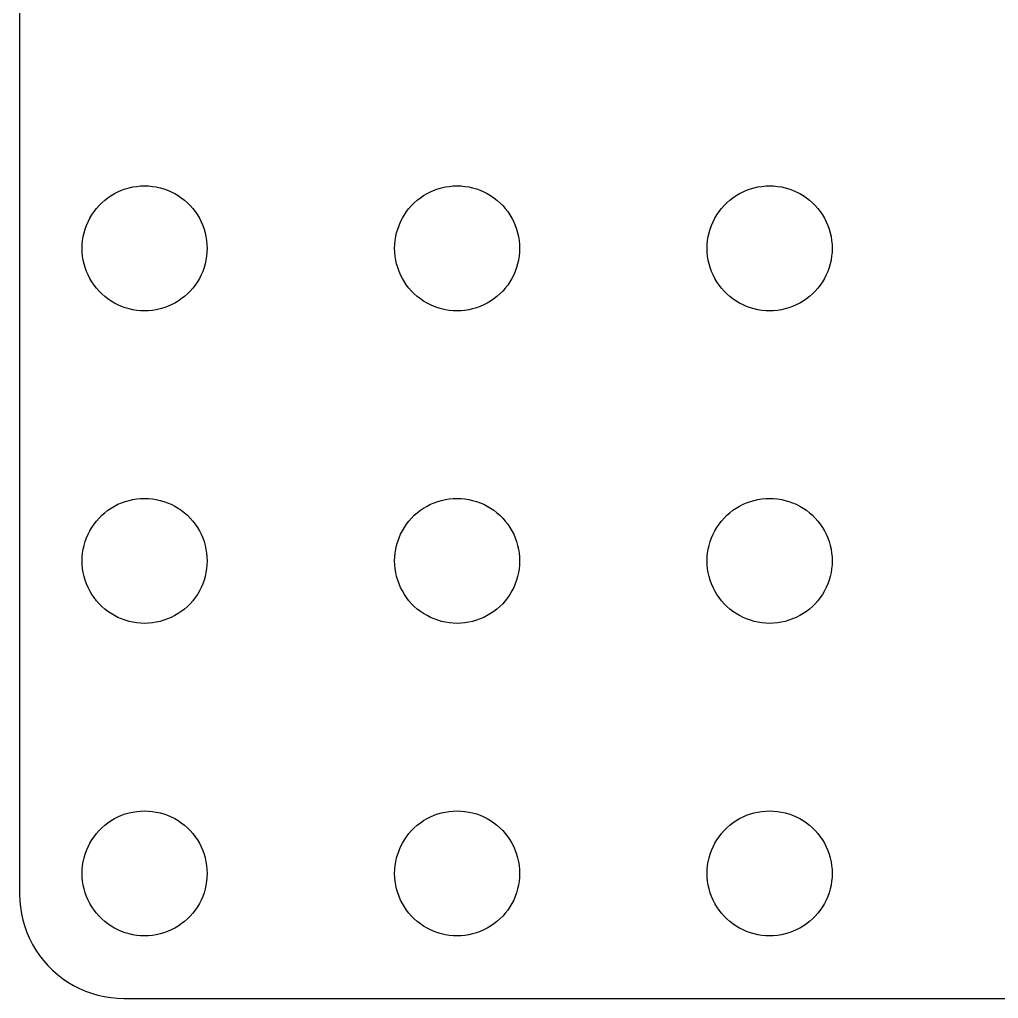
# Model space of a CAD drawing. Header units: metres. Extents: x -51 to 51, y -51 to 51.
# Drawn here: x -51 to -4.02, y -51 to -4.02 of the extents above; entities that cross this region are included whole.
import ezdxf

# ---------------------------------------------------------------- set-up
doc = ezdxf.new("R2010")
doc.units = ezdxf.units.M

msp = doc.modelspace()

# ---------------------------------------------------------------- linework, layer by layer
for p, q in [((-51, 46), (-51, -46)), ((-46.2773, -12.2855), (-46.1044, -12.2107)), ((-46.1044, -12.2107), (-45.927, -12.1468)), ((-45.927, -12.1468), (-45.7461, -12.0942)), ((-45.7461, -12.0942), (-45.5621, -12.0531)), ((-45.5621, -12.0531), (-45.376, -12.0237)), ((-45.376, -12.0237), (-45.1884, -12.0059)), ((-45.1884, -12.0059), (-45, -12)), ((-45, -12), (-44.8116, -12.0059)), ((-44.8116, -12.0059), (-44.624, -12.0237)), ((-44.624, -12.0237), (-44.4379, -12.0531)), ((-44.4379, -12.0531), (-44.2539, -12.0942)), ((-44.2539, -12.0942), (-44.0729, -12.1468)), ((-44.0729, -12.1468), (-43.8956, -12.2107)), ((-43.8956, -12.2107), (-43.7227, -12.2855)), ((-31.2773, -12.2855), (-31.1044, -12.2107)), ((-31.1044, -12.2107), (-30.927, -12.1468)), ((-30.927, -12.1468), (-30.7461, -12.0942)), ((-30.7461, -12.0942), (-30.5621, -12.0531)), ((-30.5621, -12.0531), (-30.376, -12.0237)), ((-30.376, -12.0237), (-30.1884, -12.0059)), ((-30.1884, -12.0059), (-30, -12)), ((-30, -12), (-29.8116, -12.0059)), ((-29.8116, -12.0059), (-29.624, -12.0237)), ((-29.624, -12.0237), (-29.4379, -12.0531)), ((-29.4379, -12.0531), (-29.2539, -12.0942)), ((-29.2539, -12.0942), (-29.0729, -12.1468)), ((-29.0729, -12.1468), (-28.8956, -12.2107)), ((-28.8956, -12.2107), (-28.7227, -12.2855)), ((-16.2773, -12.2855), (-16.1044, -12.2107)), ((-16.1044, -12.2107), (-15.927, -12.1468)), ((-15.927, -12.1468), (-15.7461, -12.0942)), ((-15.7461, -12.0942), (-15.5621, -12.0531)), ((-15.5621, -12.0531), (-15.376, -12.0237)), ((-15.376, -12.0237), (-15.1884, -12.0059)), ((-15.1884, -12.0059), (-15, -12)), ((-15, -12), (-14.8116, -12.0059)), ((-14.8116, -12.0059), (-14.624, -12.0237)), ((-14.624, -12.0237), (-14.4379, -12.0531)), ((-14.4379, -12.0531), (-14.2539, -12.0942)), ((-14.2539, -12.0942), (-14.0729, -12.1468)), ((-14.0729, -12.1468), (-13.8956, -12.2107)), ((-13.8956, -12.2107), (-13.7227, -12.2855)), ((-46.9123, -12.6884), (-46.7634, -12.5729)), ((-46.7634, -12.5729), (-46.6075, -12.467)), ((-46.6075, -12.467), (-46.4453, -12.3711)), ((-46.4453, -12.3711), (-46.2773, -12.2855)), ((-43.7227, -12.2855), (-43.5547, -12.3711)), ((-43.5547, -12.3711), (-43.3925, -12.467)), ((-43.3925, -12.467), (-43.2366, -12.5729)), ((-43.2366, -12.5729), (-43.0877, -12.6884)), ((-31.9123, -12.6884), (-31.7634, -12.5729)), ((-31.7634, -12.5729), (-31.6075, -12.467)), ((-31.6075, -12.467), (-31.4453, -12.3711)), ((-31.4453, -12.3711), (-31.2773, -12.2855)), ((-28.7227, -12.2855), (-28.5547, -12.3711)), ((-28.5547, -12.3711), (-28.3925, -12.467)), ((-28.3925, -12.467), (-28.2366, -12.5729)), ((-28.2366, -12.5729), (-28.0877, -12.6884)), ((-16.9123, -12.6884), (-16.7634, -12.5729)), ((-16.7634, -12.5729), (-16.6075, -12.467)), ((-16.6075, -12.467), (-16.4453, -12.3711)), ((-16.4453, -12.3711), (-16.2773, -12.2855)), ((-13.7227, -12.2855), (-13.5547, -12.3711)), ((-13.5547, -12.3711), (-13.3925, -12.467)), ((-13.3925, -12.467), (-13.2366, -12.5729)), ((-13.2366, -12.5729), (-13.0877, -12.6884)), ((-47.427, -13.2366), (-47.3115, -13.0877)), ((-47.3115, -13.0877), (-47.1869, -12.9464)), ((-47.1869, -12.9464), (-47.0536, -12.8131)), ((-47.0536, -12.8131), (-46.9123, -12.6884)), ((-43.0877, -12.6884), (-42.9464, -12.8131)), ((-42.9464, -12.8131), (-42.8131, -12.9464)), ((-42.8131, -12.9464), (-42.6885, -13.0877)), ((-42.6885, -13.0877), (-42.5729, -13.2366)), ((-32.427, -13.2366), (-32.3115, -13.0877)), ((-32.3115, -13.0877), (-32.1869, -12.9464)), ((-32.1869, -12.9464), (-32.0536, -12.8131)), ((-32.0536, -12.8131), (-31.9123, -12.6884)), ((-28.0877, -12.6884), (-27.9464, -12.8131)), ((-27.9464, -12.8131), (-27.8131, -12.9464)), ((-27.8131, -12.9464), (-27.6884, -13.0877)), ((-27.6884, -13.0877), (-27.5729, -13.2366)), ((-17.427, -13.2366), (-17.3115, -13.0877)), ((-17.3115, -13.0877), (-17.1869, -12.9464)), ((-17.1869, -12.9464), (-17.0536, -12.8131)), ((-17.0536, -12.8131), (-16.9123, -12.6884)), ((-13.0877, -12.6884), (-12.9464, -12.8131)), ((-12.9464, -12.8131), (-12.8131, -12.9464)), ((-12.8131, -12.9464), (-12.6884, -13.0877)), ((-12.6884, -13.0877), (-12.5729, -13.2366)), ((-47.7145, -13.7227), (-47.6289, -13.5547)), ((-47.6289, -13.5547), (-47.533, -13.3925)), ((-47.533, -13.3925), (-47.427, -13.2366)), ((-42.5729, -13.2366), (-42.467, -13.3925)), ((-42.467, -13.3925), (-42.3711, -13.5547)), ((-42.3711, -13.5547), (-42.2855, -13.7227)), ((-32.7145, -13.7227), (-32.6289, -13.5547)), ((-32.6289, -13.5547), (-32.533, -13.3925)), ((-32.533, -13.3925), (-32.427, -13.2366)), ((-27.5729, -13.2366), (-27.467, -13.3925)), ((-27.467, -13.3925), (-27.3711, -13.5547)), ((-27.3711, -13.5547), (-27.2855, -13.7227)), ((-17.7145, -13.7227), (-17.6289, -13.5547)), ((-17.6289, -13.5547), (-17.533, -13.3925)), ((-17.533, -13.3925), (-17.427, -13.2366)), ((-12.5729, -13.2366), (-12.467, -13.3925)), ((-12.467, -13.3925), (-12.3711, -13.5547)), ((-12.3711, -13.5547), (-12.2855, -13.7227)), ((-47.9057, -14.2539), (-47.8532, -14.0729)), ((-47.8532, -14.0729), (-47.7893, -13.8956)), ((-47.7893, -13.8956), (-47.7145, -13.7227)), ((-42.2855, -13.7227), (-42.2107, -13.8956)), ((-42.2107, -13.8956), (-42.1468, -14.0729)), ((-42.1468, -14.0729), (-42.0942, -14.2539)), ((-32.9057, -14.2539), (-32.8532, -14.0729)), ((-32.8532, -14.0729), (-32.7893, -13.8956)), ((-32.7893, -13.8956), (-32.7145, -13.7227)), ((-27.2855, -13.7227), (-27.2107, -13.8956)), ((-27.2107, -13.8956), (-27.1468, -14.0729)), ((-27.1468, -14.0729), (-27.0942, -14.2539)), ((-17.9057, -14.2539), (-17.8532, -14.0729)), ((-17.8532, -14.0729), (-17.7893, -13.8956)), ((-17.7893, -13.8956), (-17.7145, -13.7227)), ((-12.2855, -13.7227), (-12.2107, -13.8956)), ((-12.2107, -13.8956), (-12.1468, -14.0729)), ((-12.1468, -14.0729), (-12.0942, -14.2539)), ((-47.9763, -14.624), (-47.9469, -14.4379)), ((-47.9469, -14.4379), (-47.9057, -14.2539)), ((-42.0942, -14.2539), (-42.0531, -14.4379)), ((-42.0531, -14.4379), (-42.0237, -14.624)), ((-32.9763, -14.624), (-32.9469, -14.4379)), ((-32.9469, -14.4379), (-32.9057, -14.2539)), ((-27.0942, -14.2539), (-27.0531, -14.4379)), ((-27.0531, -14.4379), (-27.0237, -14.624)), ((-17.9763, -14.624), (-17.9469, -14.4379)), ((-17.9469, -14.4379), (-17.9057, -14.2539)), ((-12.0942, -14.2539), (-12.0531, -14.4379)), ((-12.0531, -14.4379), (-12.0237, -14.624)), ((-48, -15), (-47.9941, -14.8116)), ((-47.9941, -15.1884), (-48, -15)), ((-47.9941, -14.8116), (-47.9763, -14.624)), ((-42.0237, -14.624), (-42.0059, -14.8116)), ((-42.0059, -14.8116), (-42, -15)), ((-42, -15), (-42.0059, -15.1884)), ((-33, -15), (-32.9941, -14.8116)), ((-32.9941, -15.1884), (-33, -15)), ((-32.9941, -14.8116), (-32.9763, -14.624)), ((-27.0237, -14.624), (-27.0059, -14.8116)), ((-27.0059, -14.8116), (-27, -15)), ((-27, -15), (-27.0059, -15.1884)), ((-18, -15), (-17.9941, -14.8116)), ((-17.9941, -15.1884), (-18, -15)), ((-17.9941, -14.8116), (-17.9763, -14.624)), ((-12.0237, -14.624), (-12.0059, -14.8116)), ((-12.0059, -14.8116), (-12, -15)), ((-12, -15), (-12.0059, -15.1884)), ((-47.9763, -15.376), (-47.9941, -15.1884)), ((-47.9469, -15.5621), (-47.9763, -15.376)), ((-42.0237, -15.376), (-42.0531, -15.5621)), ((-42.0059, -15.1884), (-42.0237, -15.376)), ((-32.9763, -15.376), (-32.9941, -15.1884)), ((-32.9469, -15.5621), (-32.9763, -15.376)), ((-27.0237, -15.376), (-27.0531, -15.5621)), ((-27.0059, -15.1884), (-27.0237, -15.376)), ((-17.9763, -15.376), (-17.9941, -15.1884)), ((-17.9469, -15.5621), (-17.9763, -15.376)), ((-12.0237, -15.376), (-12.0531, -15.5621)), ((-12.0059, -15.1884), (-12.0237, -15.376)), ((-47.9057, -15.7461), (-47.9469, -15.5621)), ((-47.8532, -15.927), (-47.9057, -15.7461)), ((-47.7893, -16.1044), (-47.8532, -15.927)), ((-42.1468, -15.927), (-42.2107, -16.1044)), ((-42.0942, -15.7461), (-42.1468, -15.927)), ((-42.0531, -15.5621), (-42.0942, -15.7461)), ((-32.9057, -15.7461), (-32.9469, -15.5621)), ((-32.8532, -15.927), (-32.9057, -15.7461)), ((-32.7893, -16.1044), (-32.8532, -15.927)), ((-27.1468, -15.927), (-27.2107, -16.1044)), ((-27.0942, -15.7461), (-27.1468, -15.927)), ((-27.0531, -15.5621), (-27.0942, -15.7461)), ((-17.9057, -15.7461), (-17.9469, -15.5621)), ((-17.8532, -15.927), (-17.9057, -15.7461)), ((-17.7893, -16.1044), (-17.8532, -15.927)), ((-12.1468, -15.927), (-12.2107, -16.1044)), ((-12.0942, -15.7461), (-12.1468, -15.927)), ((-12.0531, -15.5621), (-12.0942, -15.7461)), ((-47.7145, -16.2773), (-47.7893, -16.1044)), ((-47.6289, -16.4453), (-47.7145, -16.2773)), ((-42.2855, -16.2773), (-42.3711, -16.4453)), ((-42.2107, -16.1044), (-42.2855, -16.2773)), ((-32.7145, -16.2773), (-32.7893, -16.1044)), ((-32.6289, -16.4453), (-32.7145, -16.2773)), ((-27.2855, -16.2773), (-27.3711, -16.4453)), ((-27.2107, -16.1044), (-27.2855, -16.2773)), ((-17.7145, -16.2773), (-17.7893, -16.1044)), ((-17.6289, -16.4453), (-17.7145, -16.2773)), ((-12.2855, -16.2773), (-12.3711, -16.4453)), ((-12.2107, -16.1044), (-12.2855, -16.2773)), ((-47.533, -16.6075), (-47.6289, -16.4453)), ((-47.427, -16.7634), (-47.533, -16.6075)), ((-47.3115, -16.9123), (-47.427, -16.7634)), ((-47.1869, -17.0536), (-47.3115, -16.9123)), ((-42.6885, -16.9123), (-42.8131, -17.0536)), ((-42.5729, -16.7634), (-42.6885, -16.9123)), ((-42.467, -16.6075), (-42.5729, -16.7634)), ((-42.3711, -16.4453), (-42.467, -16.6075)), ((-32.533, -16.6075), (-32.6289, -16.4453)), ((-32.427, -16.7634), (-32.533, -16.6075)), ((-32.3115, -16.9123), (-32.427, -16.7634)), ((-32.1869, -17.0536), (-32.3115, -16.9123)), ((-27.6884, -16.9123), (-27.8131, -17.0536)), ((-27.5729, -16.7634), (-27.6884, -16.9123)), ((-27.467, -16.6075), (-27.5729, -16.7634)), ((-27.3711, -16.4453), (-27.467, -16.6075)), ((-17.533, -16.6075), (-17.6289, -16.4453)), ((-17.427, -16.7634), (-17.533, -16.6075)), ((-17.3115, -16.9123), (-17.427, -16.7634)), ((-17.1869, -17.0536), (-17.3115, -16.9123)), ((-12.6884, -16.9123), (-12.8131, -17.0536)), ((-12.5729, -16.7634), (-12.6884, -16.9123)), ((-12.467, -16.6075), (-12.5729, -16.7634)), ((-12.3711, -16.4453), (-12.467, -16.6075)), ((-47.0536, -17.1869), (-47.1869, -17.0536)), ((-46.9123, -17.3115), (-47.0536, -17.1869)), ((-46.7634, -17.427), (-46.9123, -17.3115)), ((-43.0877, -17.3115), (-43.2366, -17.427)), ((-42.9464, -17.1869), (-43.0877, -17.3115)), ((-42.8131, -17.0536), (-42.9464, -17.1869)), ((-32.0536, -17.1869), (-32.1869, -17.0536)), ((-31.9123, -17.3115), (-32.0536, -17.1869)), ((-31.7634, -17.427), (-31.9123, -17.3115)), ((-28.0877, -17.3115), (-28.2366, -17.427)), ((-27.9464, -17.1869), (-28.0877, -17.3115)), ((-27.8131, -17.0536), (-27.9464, -17.1869)), ((-17.0536, -17.1869), (-17.1869, -17.0536)), ((-16.9123, -17.3115), (-17.0536, -17.1869)), ((-16.7634, -17.427), (-16.9123, -17.3115)), ((-13.0877, -17.3115), (-13.2366, -17.427)), ((-12.9464, -17.1869), (-13.0877, -17.3115)), ((-12.8131, -17.0536), (-12.9464, -17.1869)), ((-46.6075, -17.533), (-46.7634, -17.427)), ((-46.4453, -17.6289), (-46.6075, -17.533)), ((-46.2773, -17.7145), (-46.4453, -17.6289)), ((-46.1044, -17.7893), (-46.2773, -17.7145)), ((-45.927, -17.8532), (-46.1044, -17.7893)), ((-43.8956, -17.7893), (-44.0729, -17.8532)), ((-43.7227, -17.7145), (-43.8956, -17.7893)), ((-43.5547, -17.6289), (-43.7227, -17.7145)), ((-43.3925, -17.533), (-43.5547, -17.6289)), ((-43.2366, -17.427), (-43.3925, -17.533)), ((-31.6075, -17.533), (-31.7634, -17.427)), ((-31.4453, -17.6289), (-31.6075, -17.533)), ((-31.2773, -17.7145), (-31.4453, -17.6289)), ((-31.1044, -17.7893), (-31.2773, -17.7145)), ((-30.927, -17.8532), (-31.1044, -17.7893)), ((-28.8956, -17.7893), (-29.0729, -17.8532)), ((-28.7227, -17.7145), (-28.8956, -17.7893)), ((-28.5547, -17.6289), (-28.7227, -17.7145)), ((-28.3925, -17.533), (-28.5547, -17.6289)), ((-28.2366, -17.427), (-28.3925, -17.533)), ((-16.6075, -17.533), (-16.7634, -17.427)), ((-16.4453, -17.6289), (-16.6075, -17.533)), ((-16.2773, -17.7145), (-16.4453, -17.6289)), ((-16.1044, -17.7893), (-16.2773, -17.7145)), ((-15.927, -17.8532), (-16.1044, -17.7893)), ((-13.8956, -17.7893), (-14.0729, -17.8532)), ((-13.7227, -17.7145), (-13.8956, -17.7893)), ((-13.5547, -17.6289), (-13.7227, -17.7145)), ((-13.3925, -17.533), (-13.5547, -17.6289)), ((-13.2366, -17.427), (-13.3925, -17.533)), ((-45.7461, -17.9057), (-45.927, -17.8532)), ((-45.5621, -17.9469), (-45.7461, -17.9057)), ((-45.376, -17.9763), (-45.5621, -17.9469)), ((-45.1884, -17.9941), (-45.376, -17.9763)), ((-45, -18), (-45.1884, -17.9941)), ((-44.8116, -17.9941), (-45, -18)), ((-44.624, -17.9763), (-44.8116, -17.9941)), ((-44.4379, -17.9469), (-44.624, -17.9763)), ((-44.2539, -17.9057), (-44.4379, -17.9469)), ((-44.0729, -17.8532), (-44.2539, -17.9057)), ((-30.7461, -17.9057), (-30.927, -17.8532)), ((-30.5621, -17.9469), (-30.7461, -17.9057)), ((-30.376, -17.9763), (-30.5621, -17.9469)), ((-30.1884, -17.9941), (-30.376, -17.9763)), ((-30, -18), (-30.1884, -17.9941)), ((-29.8116, -17.9941), (-30, -18)), ((-29.624, -17.9763), (-29.8116, -17.9941)), ((-29.4379, -17.9469), (-29.624, -17.9763)), ((-29.2539, -17.9057), (-29.4379, -17.9469)), ((-29.0729, -17.8532), (-29.2539, -17.9057)), ((-15.7461, -17.9057), (-15.927, -17.8532)), ((-15.5621, -17.9469), (-15.7461, -17.9057)), ((-15.376, -17.9763), (-15.5621, -17.9469)), ((-15.1884, -17.9941), (-15.376, -17.9763)), ((-15, -18), (-15.1884, -17.9941)), ((-14.8116, -17.9941), (-15, -18)), ((-14.624, -17.9763), (-14.8116, -17.9941)), ((-14.4379, -17.9469), (-14.624, -17.9763)), ((-14.2539, -17.9057), (-14.4379, -17.9469)), ((-14.0729, -17.8532), (-14.2539, -17.9057)), ((-46.2773, -27.2855), (-46.1044, -27.2107)), ((-46.1044, -27.2107), (-45.927, -27.1468)), ((-45.927, -27.1468), (-45.7461, -27.0942)), ((-45.7461, -27.0942), (-45.5621, -27.0531)), ((-45.5621, -27.0531), (-45.376, -27.0237)), ((-45.376, -27.0237), (-45.1884, -27.0059)), ((-45.1884, -27.0059), (-45, -27)), ((-45, -27), (-44.8116, -27.0059)), ((-44.8116, -27.0059), (-44.624, -27.0237)), ((-44.624, -27.0237), (-44.4379, -27.0531)), ((-44.4379, -27.0531), (-44.2539, -27.0942)), ((-44.2539, -27.0942), (-44.0729, -27.1468)), ((-44.0729, -27.1468), (-43.8956, -27.2107)), ((-43.8956, -27.2107), (-43.7227, -27.2855)), ((-31.2773, -27.2855), (-31.1044, -27.2107)), ((-31.1044, -27.2107), (-30.927, -27.1468)), ((-30.927, -27.1468), (-30.7461, -27.0942)), ((-30.7461, -27.0942), (-30.5621, -27.0531)), ((-30.5621, -27.0531), (-30.376, -27.0237)), ((-30.376, -27.0237), (-30.1884, -27.0059)), ((-30.1884, -27.0059), (-30, -27)), ((-30, -27), (-29.8116, -27.0059)), ((-29.8116, -27.0059), (-29.624, -27.0237)), ((-29.624, -27.0237), (-29.4379, -27.0531)), ((-29.4379, -27.0531), (-29.2539, -27.0942)), ((-29.2539, -27.0942), (-29.0729, -27.1468)), ((-29.0729, -27.1468), (-28.8956, -27.2107)), ((-28.8956, -27.2107), (-28.7227, -27.2855)), ((-16.2773, -27.2855), (-16.1044, -27.2107)), ((-16.1044, -27.2107), (-15.927, -27.1468)), ((-15.927, -27.1468), (-15.7461, -27.0942)), ((-15.7461, -27.0942), (-15.5621, -27.0531)), ((-15.5621, -27.0531), (-15.376, -27.0237)), ((-15.376, -27.0237), (-15.1884, -27.0059)), ((-15.1884, -27.0059), (-15, -27)), ((-15, -27), (-14.8116, -27.0059)), ((-14.8116, -27.0059), (-14.624, -27.0237)), ((-14.624, -27.0237), (-14.4379, -27.0531)), ((-14.4379, -27.0531), (-14.2539, -27.0942)), ((-14.2539, -27.0942), (-14.0729, -27.1468)), ((-14.0729, -27.1468), (-13.8956, -27.2107)), ((-13.8956, -27.2107), (-13.7227, -27.2855)), ((-47.0536, -27.8131), (-46.9123, -27.6884)), ((-46.9123, -27.6884), (-46.7634, -27.5729)), ((-46.7634, -27.5729), (-46.6075, -27.467)), ((-46.6075, -27.467), (-46.4453, -27.3711)), ((-46.4453, -27.3711), (-46.2773, -27.2855)), ((-43.7227, -27.2855), (-43.5547, -27.3711)), ((-43.5547, -27.3711), (-43.3925, -27.467)), ((-43.3925, -27.467), (-43.2366, -27.5729)), ((-43.2366, -27.5729), (-43.0877, -27.6884)), ((-43.0877, -27.6884), (-42.9464, -27.8131)), ((-32.0536, -27.8131), (-31.9123, -27.6884)), ((-31.9123, -27.6884), (-31.7634, -27.5729)), ((-31.7634, -27.5729), (-31.6075, -27.467)), ((-31.6075, -27.467), (-31.4453, -27.3711)), ((-31.4453, -27.3711), (-31.2773, -27.2855)), ((-28.7227, -27.2855), (-28.5547, -27.3711)), ((-28.5547, -27.3711), (-28.3925, -27.467)), ((-28.3925, -27.467), (-28.2366, -27.5729)), ((-28.2366, -27.5729), (-28.0877, -27.6884)), ((-28.0877, -27.6884), (-27.9464, -27.8131)), ((-17.0536, -27.8131), (-16.9123, -27.6884)), ((-16.9123, -27.6884), (-16.7634, -27.5729)), ((-16.7634, -27.5729), (-16.6075, -27.467)), ((-16.6075, -27.467), (-16.4453, -27.3711)), ((-16.4453, -27.3711), (-16.2773, -27.2855)), ((-13.7227, -27.2855), (-13.5547, -27.3711)), ((-13.5547, -27.3711), (-13.3925, -27.467)), ((-13.3925, -27.467), (-13.2366, -27.5729)), ((-13.2366, -27.5729), (-13.0877, -27.6884)), ((-13.0877, -27.6884), (-12.9464, -27.8131)), ((-47.427, -28.2366), (-47.3115, -28.0877)), ((-47.3115, -28.0877), (-47.1869, -27.9464)), ((-47.1869, -27.9464), (-47.0536, -27.8131)), ((-42.9464, -27.8131), (-42.8131, -27.9464)), ((-42.8131, -27.9464), (-42.6885, -28.0877)), ((-42.6885, -28.0877), (-42.5729, -28.2366)), ((-32.427, -28.2366), (-32.3115, -28.0877)), ((-32.3115, -28.0877), (-32.1869, -27.9464)), ((-32.1869, -27.9464), (-32.0536, -27.8131)), ((-27.9464, -27.8131), (-27.8131, -27.9464)), ((-27.8131, -27.9464), (-27.6884, -28.0877)), ((-27.6884, -28.0877), (-27.5729, -28.2366)), ((-17.427, -28.2366), (-17.3115, -28.0877)), ((-17.3115, -28.0877), (-17.1869, -27.9464)), ((-17.1869, -27.9464), (-17.0536, -27.8131)), ((-12.9464, -27.8131), (-12.8131, -27.9464)), ((-12.8131, -27.9464), (-12.6884, -28.0877)), ((-12.6884, -28.0877), (-12.5729, -28.2366)), ((-47.7145, -28.7227), (-47.6289, -28.5547)), ((-47.6289, -28.5547), (-47.533, -28.3925)), ((-47.533, -28.3925), (-47.427, -28.2366)), ((-42.5729, -28.2366), (-42.467, -28.3925)), ((-42.467, -28.3925), (-42.3711, -28.5547)), ((-42.3711, -28.5547), (-42.2855, -28.7227)), ((-32.7145, -28.7227), (-32.6289, -28.5547)), ((-32.6289, -28.5547), (-32.533, -28.3925)), ((-32.533, -28.3925), (-32.427, -28.2366)), ((-27.5729, -28.2366), (-27.467, -28.3925)), ((-27.467, -28.3925), (-27.3711, -28.5547)), ((-27.3711, -28.5547), (-27.2855, -28.7227)), ((-17.7145, -28.7227), (-17.6289, -28.5547)), ((-17.6289, -28.5547), (-17.533, -28.3925)), ((-17.533, -28.3925), (-17.427, -28.2366)), ((-12.5729, -28.2366), (-12.467, -28.3925)), ((-12.467, -28.3925), (-12.3711, -28.5547)), ((-12.3711, -28.5547), (-12.2855, -28.7227)), ((-47.9057, -29.2539), (-47.8532, -29.0729)), ((-47.8532, -29.0729), (-47.7893, -28.8956)), ((-47.7893, -28.8956), (-47.7145, -28.7227)), ((-42.2855, -28.7227), (-42.2107, -28.8956)), ((-42.2107, -28.8956), (-42.1468, -29.0729)), ((-42.1468, -29.0729), (-42.0942, -29.2539)), ((-32.9057, -29.2539), (-32.8532, -29.0729)), ((-32.8532, -29.0729), (-32.7893, -28.8956)), ((-32.7893, -28.8956), (-32.7145, -28.7227)), ((-27.2855, -28.7227), (-27.2107, -28.8956)), ((-27.2107, -28.8956), (-27.1468, -29.0729)), ((-27.1468, -29.0729), (-27.0942, -29.2539)), ((-17.9057, -29.2539), (-17.8532, -29.0729)), ((-17.8532, -29.0729), (-17.7893, -28.8956)), ((-17.7893, -28.8956), (-17.7145, -28.7227)), ((-12.2855, -28.7227), (-12.2107, -28.8956)), ((-12.2107, -28.8956), (-12.1468, -29.0729)), ((-12.1468, -29.0729), (-12.0942, -29.2539)), ((-47.9763, -29.624), (-47.9469, -29.4379)), ((-47.9469, -29.4379), (-47.9057, -29.2539)), ((-42.0942, -29.2539), (-42.0531, -29.4379)), ((-42.0531, -29.4379), (-42.0237, -29.624)), ((-32.9763, -29.624), (-32.9469, -29.4379)), ((-32.9469, -29.4379), (-32.9057, -29.2539)), ((-27.0942, -29.2539), (-27.0531, -29.4379)), ((-27.0531, -29.4379), (-27.0237, -29.624)), ((-17.9763, -29.624), (-17.9469, -29.4379)), ((-17.9469, -29.4379), (-17.9057, -29.2539)), ((-12.0942, -29.2539), (-12.0531, -29.4379)), ((-12.0531, -29.4379), (-12.0237, -29.624)), ((-48, -30), (-47.9941, -29.8116)), ((-47.9941, -30.1884), (-48, -30)), ((-47.9941, -29.8116), (-47.9763, -29.624)), ((-42.0237, -29.624), (-42.0059, -29.8116)), ((-42.0059, -29.8116), (-42, -30)), ((-42, -30), (-42.0059, -30.1884)), ((-33, -30), (-32.9941, -29.8116)), ((-32.9941, -30.1884), (-33, -30)), ((-32.9941, -29.8116), (-32.9763, -29.624)), ((-27.0237, -29.624), (-27.0059, -29.8116)), ((-27.0059, -29.8116), (-27, -30)), ((-27, -30), (-27.0059, -30.1884)), ((-18, -30), (-17.9941, -29.8116)), ((-17.9941, -30.1884), (-18, -30)), ((-17.9941, -29.8116), (-17.9763, -29.624)), ((-12.0237, -29.624), (-12.0059, -29.8116)), ((-12.0059, -29.8116), (-12, -30)), ((-12, -30), (-12.0059, -30.1884)), ((-47.9763, -30.376), (-47.9941, -30.1884)), ((-47.9469, -30.5621), (-47.9763, -30.376)), ((-42.0237, -30.376), (-42.0531, -30.5621)), ((-42.0059, -30.1884), (-42.0237, -30.376)), ((-32.9763, -30.376), (-32.9941, -30.1884)), ((-32.9469, -30.5621), (-32.9763, -30.376)), ((-27.0237, -30.376), (-27.0531, -30.5621)), ((-27.0059, -30.1884), (-27.0237, -30.376)), ((-17.9763, -30.376), (-17.9941, -30.1884)), ((-17.9469, -30.5621), (-17.9763, -30.376)), ((-12.0237, -30.376), (-12.0531, -30.5621)), ((-12.0059, -30.1884), (-12.0237, -30.376)), ((-47.9057, -30.7461), (-47.9469, -30.5621)), ((-47.8532, -30.927), (-47.9057, -30.7461)), ((-47.7893, -31.1044), (-47.8532, -30.927)), ((-42.1468, -30.927), (-42.2107, -31.1044)), ((-42.0942, -30.7461), (-42.1468, -30.927)), ((-42.0531, -30.5621), (-42.0942, -30.7461)), ((-32.9057, -30.7461), (-32.9469, -30.5621)), ((-32.8532, -30.927), (-32.9057, -30.7461)), ((-32.7893, -31.1044), (-32.8532, -30.927)), ((-27.1468, -30.927), (-27.2107, -31.1044)), ((-27.0942, -30.7461), (-27.1468, -30.927)), ((-27.0531, -30.5621), (-27.0942, -30.7461)), ((-17.9057, -30.7461), (-17.9469, -30.5621)), ((-17.8532, -30.927), (-17.9057, -30.7461)), ((-17.7893, -31.1044), (-17.8532, -30.927)), ((-12.1468, -30.927), (-12.2107, -31.1044)), ((-12.0942, -30.7461), (-12.1468, -30.927)), ((-12.0531, -30.5621), (-12.0942, -30.7461)), ((-47.7145, -31.2773), (-47.7893, -31.1044)), ((-47.6289, -31.4453), (-47.7145, -31.2773)), ((-47.533, -31.6075), (-47.6289, -31.4453)), ((-42.3711, -31.4453), (-42.467, -31.6075)), ((-42.2855, -31.2773), (-42.3711, -31.4453)), ((-42.2107, -31.1044), (-42.2855, -31.2773)), ((-32.7145, -31.2773), (-32.7893, -31.1044)), ((-32.6289, -31.4453), (-32.7145, -31.2773)), ((-32.533, -31.6075), (-32.6289, -31.4453)), ((-27.3711, -31.4453), (-27.467, -31.6075)), ((-27.2855, -31.2773), (-27.3711, -31.4453)), ((-27.2107, -31.1044), (-27.2855, -31.2773)), ((-17.7145, -31.2773), (-17.7893, -31.1044)), ((-17.6289, -31.4453), (-17.7145, -31.2773)), ((-17.533, -31.6075), (-17.6289, -31.4453)), ((-12.3711, -31.4453), (-12.467, -31.6075)), ((-12.2855, -31.2773), (-12.3711, -31.4453)), ((-12.2107, -31.1044), (-12.2855, -31.2773)), ((-47.427, -31.7634), (-47.533, -31.6075)), ((-47.3115, -31.9123), (-47.427, -31.7634)), ((-47.1869, -32.0536), (-47.3115, -31.9123)), ((-42.6885, -31.9123), (-42.8131, -32.0536)), ((-42.5729, -31.7634), (-42.6885, -31.9123)), ((-42.467, -31.6075), (-42.5729, -31.7634)), ((-32.427, -31.7634), (-32.533, -31.6075)), ((-32.3115, -31.9123), (-32.427, -31.7634)), ((-32.1869, -32.0536), (-32.3115, -31.9123)), ((-27.6884, -31.9123), (-27.8131, -32.0536)), ((-27.5729, -31.7634), (-27.6884, -31.9123)), ((-27.467, -31.6075), (-27.5729, -31.7634)), ((-17.427, -31.7634), (-17.533, -31.6075)), ((-17.3115, -31.9123), (-17.427, -31.7634)), ((-17.1869, -32.0536), (-17.3115, -31.9123)), ((-12.6884, -31.9123), (-12.8131, -32.0536)), ((-12.5729, -31.7634), (-12.6884, -31.9123)), ((-12.467, -31.6075), (-12.5729, -31.7634)), ((-47.0536, -32.1869), (-47.1869, -32.0536)), ((-46.9123, -32.3115), (-47.0536, -32.1869)), ((-46.7634, -32.427), (-46.9123, -32.3115)), ((-43.0877, -32.3115), (-43.2366, -32.427)), ((-42.9464, -32.1869), (-43.0877, -32.3115)), ((-42.8131, -32.0536), (-42.9464, -32.1869)), ((-32.0536, -32.1869), (-32.1869, -32.0536)), ((-31.9123, -32.3115), (-32.0536, -32.1869)), ((-31.7634, -32.427), (-31.9123, -32.3115)), ((-28.0877, -32.3115), (-28.2366, -32.427)), ((-27.9464, -32.1869), (-28.0877, -32.3115)), ((-27.8131, -32.0536), (-27.9464, -32.1869)), ((-17.0536, -32.1869), (-17.1869, -32.0536)), ((-16.9123, -32.3115), (-17.0536, -32.1869)), ((-16.7634, -32.427), (-16.9123, -32.3115)), ((-13.0877, -32.3115), (-13.2366, -32.427)), ((-12.9464, -32.1869), (-13.0877, -32.3115)), ((-12.8131, -32.0536), (-12.9464, -32.1869)), ((-46.6075, -32.533), (-46.7634, -32.427)), ((-46.4453, -32.6289), (-46.6075, -32.533)), ((-46.2773, -32.7145), (-46.4453, -32.6289)), ((-46.1044, -32.7893), (-46.2773, -32.7145)), ((-45.927, -32.8532), (-46.1044, -32.7893)), ((-45.7461, -32.9057), (-45.927, -32.8532)), ((-44.0729, -32.8532), (-44.2539, -32.9057)), ((-43.8956, -32.7893), (-44.0729, -32.8532)), ((-43.7227, -32.7145), (-43.8956, -32.7893)), ((-43.5547, -32.6289), (-43.7227, -32.7145)), ((-43.3925, -32.533), (-43.5547, -32.6289)), ((-43.2366, -32.427), (-43.3925, -32.533)), ((-31.6075, -32.533), (-31.7634, -32.427)), ((-31.4453, -32.6289), (-31.6075, -32.533)), ((-31.2773, -32.7145), (-31.4453, -32.6289)), ((-31.1044, -32.7893), (-31.2773, -32.7145)), ((-30.927, -32.8532), (-31.1044, -32.7893)), ((-30.7461, -32.9057), (-30.927, -32.8532)), ((-29.0729, -32.8532), (-29.2539, -32.9057)), ((-28.8956, -32.7893), (-29.0729, -32.8532)), ((-28.7227, -32.7145), (-28.8956, -32.7893)), ((-28.5547, -32.6289), (-28.7227, -32.7145)), ((-28.3925, -32.533), (-28.5547, -32.6289)), ((-28.2366, -32.427), (-28.3925, -32.533)), ((-16.6075, -32.533), (-16.7634, -32.427)), ((-16.4453, -32.6289), (-16.6075, -32.533)), ((-16.2773, -32.7145), (-16.4453, -32.6289)), ((-16.1044, -32.7893), (-16.2773, -32.7145)), ((-15.927, -32.8532), (-16.1044, -32.7893)), ((-15.7461, -32.9057), (-15.927, -32.8532)), ((-14.0729, -32.8532), (-14.2539, -32.9057)), ((-13.8956, -32.7893), (-14.0729, -32.8532)), ((-13.7227, -32.7145), (-13.8956, -32.7893)), ((-13.5547, -32.6289), (-13.7227, -32.7145)), ((-13.3925, -32.533), (-13.5547, -32.6289)), ((-13.2366, -32.427), (-13.3925, -32.533)), ((-45.5621, -32.9469), (-45.7461, -32.9057)), ((-45.376, -32.9763), (-45.5621, -32.9469)), ((-45.1884, -32.9941), (-45.376, -32.9763)), ((-45, -33), (-45.1884, -32.9941)), ((-44.8116, -32.9941), (-45, -33)), ((-44.624, -32.9763), (-44.8116, -32.9941)), ((-44.4379, -32.9469), (-44.624, -32.9763)), ((-44.2539, -32.9057), (-44.4379, -32.9469)), ((-30.5621, -32.9469), (-30.7461, -32.9057)), ((-30.376, -32.9763), (-30.5621, -32.9469)), ((-30.1884, -32.9941), (-30.376, -32.9763)), ((-30, -33), (-30.1884, -32.9941)), ((-29.8116, -32.9941), (-30, -33)), ((-29.624, -32.9763), (-29.8116, -32.9941)), ((-29.4379, -32.9469), (-29.624, -32.9763)), ((-29.2539, -32.9057), (-29.4379, -32.9469)), ((-15.5621, -32.9469), (-15.7461, -32.9057)), ((-15.376, -32.9763), (-15.5621, -32.9469)), ((-15.1884, -32.9941), (-15.376, -32.9763)), ((-15, -33), (-15.1884, -32.9941)), ((-14.8116, -32.9941), (-15, -33)), ((-14.624, -32.9763), (-14.8116, -32.9941)), ((-14.4379, -32.9469), (-14.624, -32.9763)), ((-14.2539, -32.9057), (-14.4379, -32.9469)), ((-46.2773, -42.2855), (-46.1044, -42.2107)), ((-46.1044, -42.2107), (-45.927, -42.1468)), ((-45.927, -42.1468), (-45.7461, -42.0942)), ((-45.7461, -42.0942), (-45.5621, -42.0531)), ((-45.5621, -42.0531), (-45.376, -42.0237)), ((-45.376, -42.0237), (-45.1884, -42.0059)), ((-45.1884, -42.0059), (-45, -42)), ((-45, -42), (-44.8116, -42.0059)), ((-44.8116, -42.0059), (-44.624, -42.0237)), ((-44.624, -42.0237), (-44.4379, -42.0531)), ((-44.4379, -42.0531), (-44.2539, -42.0942)), ((-44.2539, -42.0942), (-44.0729, -42.1468)), ((-44.0729, -42.1468), (-43.8956, -42.2107)), ((-43.8956, -42.2107), (-43.7227, -42.2855)), ((-31.2773, -42.2855), (-31.1044, -42.2107)), ((-31.1044, -42.2107), (-30.927, -42.1468)), ((-30.927, -42.1468), (-30.7461, -42.0942)), ((-30.7461, -42.0942), (-30.5621, -42.0531)), ((-30.5621, -42.0531), (-30.376, -42.0237)), ((-30.376, -42.0237), (-30.1884, -42.0059)), ((-30.1884, -42.0059), (-30, -42)), ((-30, -42), (-29.8116, -42.0059)), ((-29.8116, -42.0059), (-29.624, -42.0237)), ((-29.624, -42.0237), (-29.4379, -42.0531)), ((-29.4379, -42.0531), (-29.2539, -42.0942)), ((-29.2539, -42.0942), (-29.0729, -42.1468)), ((-29.0729, -42.1468), (-28.8956, -42.2107)), ((-28.8956, -42.2107), (-28.7227, -42.2855)), ((-16.2773, -42.2855), (-16.1044, -42.2107)), ((-16.1044, -42.2107), (-15.927, -42.1468)), ((-15.927, -42.1468), (-15.7461, -42.0942)), ((-15.7461, -42.0942), (-15.5621, -42.0531)), ((-15.5621, -42.0531), (-15.376, -42.0237)), ((-15.376, -42.0237), (-15.1884, -42.0059)), ((-15.1884, -42.0059), (-15, -42)), ((-15, -42), (-14.8116, -42.0059)), ((-14.8116, -42.0059), (-14.624, -42.0237)), ((-14.624, -42.0237), (-14.4379, -42.0531)), ((-14.4379, -42.0531), (-14.2539, -42.0942)), ((-14.2539, -42.0942), (-14.0729, -42.1468)), ((-14.0729, -42.1468), (-13.8956, -42.2107)), ((-13.8956, -42.2107), (-13.7227, -42.2855)), ((-47.0536, -42.8131), (-46.9123, -42.6885)), ((-46.9123, -42.6885), (-46.7634, -42.5729)), ((-46.7634, -42.5729), (-46.6075, -42.467)), ((-46.6075, -42.467), (-46.4453, -42.3711)), ((-46.4453, -42.3711), (-46.2773, -42.2855)), ((-43.7227, -42.2855), (-43.5547, -42.3711)), ((-43.5547, -42.3711), (-43.3925, -42.467)), ((-43.3925, -42.467), (-43.2366, -42.5729)), ((-43.2366, -42.5729), (-43.0877, -42.6885)), ((-43.0877, -42.6885), (-42.9464, -42.8131)), ((-32.0536, -42.8131), (-31.9123, -42.6885)), ((-31.9123, -42.6885), (-31.7634, -42.5729)), ((-31.7634, -42.5729), (-31.6075, -42.467)), ((-31.6075, -42.467), (-31.4453, -42.3711)), ((-31.4453, -42.3711), (-31.2773, -42.2855)), ((-28.7227, -42.2855), (-28.5547, -42.3711)), ((-28.5547, -42.3711), (-28.3925, -42.467)), ((-28.3925, -42.467), (-28.2366, -42.5729)), ((-28.2366, -42.5729), (-28.0877, -42.6885)), ((-28.0877, -42.6885), (-27.9464, -42.8131)), ((-17.0536, -42.8131), (-16.9123, -42.6885)), ((-16.9123, -42.6885), (-16.7634, -42.5729)), ((-16.7634, -42.5729), (-16.6075, -42.467)), ((-16.6075, -42.467), (-16.4453, -42.3711)), ((-16.4453, -42.3711), (-16.2773, -42.2855)), ((-13.7227, -42.2855), (-13.5547, -42.3711)), ((-13.5547, -42.3711), (-13.3925, -42.467)), ((-13.3925, -42.467), (-13.2366, -42.5729)), ((-13.2366, -42.5729), (-13.0877, -42.6885)), ((-13.0877, -42.6885), (-12.9464, -42.8131)), ((-47.427, -43.2366), (-47.3115, -43.0877)), ((-47.3115, -43.0877), (-47.1869, -42.9464)), ((-47.1869, -42.9464), (-47.0536, -42.8131)), ((-42.9464, -42.8131), (-42.8131, -42.9464)), ((-42.8131, -42.9464), (-42.6885, -43.0877)), ((-42.6885, -43.0877), (-42.5729, -43.2366)), ((-32.427, -43.2366), (-32.3115, -43.0877)), ((-32.3115, -43.0877), (-32.1869, -42.9464)), ((-32.1869, -42.9464), (-32.0536, -42.8131)), ((-27.9464, -42.8131), (-27.8131, -42.9464)), ((-27.8131, -42.9464), (-27.6884, -43.0877)), ((-27.6884, -43.0877), (-27.5729, -43.2366)), ((-17.427, -43.2366), (-17.3115, -43.0877)), ((-17.3115, -43.0877), (-17.1869, -42.9464)), ((-17.1869, -42.9464), (-17.0536, -42.8131)), ((-12.9464, -42.8131), (-12.8131, -42.9464)), ((-12.8131, -42.9464), (-12.6884, -43.0877)), ((-12.6884, -43.0877), (-12.5729, -43.2366)), ((-47.7145, -43.7227), (-47.6289, -43.5547)), ((-47.6289, -43.5547), (-47.533, -43.3925)), ((-47.533, -43.3925), (-47.427, -43.2366)), ((-42.5729, -43.2366), (-42.467, -43.3925)), ((-42.467, -43.3925), (-42.3711, -43.5547)), ((-42.3711, -43.5547), (-42.2855, -43.7227)), ((-32.7145, -43.7227), (-32.6289, -43.5547)), ((-32.6289, -43.5547), (-32.533, -43.3925)), ((-32.533, -43.3925), (-32.427, -43.2366)), ((-27.5729, -43.2366), (-27.467, -43.3925)), ((-27.467, -43.3925), (-27.3711, -43.5547)), ((-27.3711, -43.5547), (-27.2855, -43.7227)), ((-17.7145, -43.7227), (-17.6289, -43.5547)), ((-17.6289, -43.5547), (-17.533, -43.3925)), ((-17.533, -43.3925), (-17.427, -43.2366)), ((-12.5729, -43.2366), (-12.467, -43.3925)), ((-12.467, -43.3925), (-12.3711, -43.5547)), ((-12.3711, -43.5547), (-12.2855, -43.7227)), ((-47.9057, -44.2539), (-47.8532, -44.0729)), ((-47.8532, -44.0729), (-47.7893, -43.8956)), ((-47.7893, -43.8956), (-47.7145, -43.7227)), ((-42.2855, -43.7227), (-42.2107, -43.8956)), ((-42.2107, -43.8956), (-42.1468, -44.0729)), ((-42.1468, -44.0729), (-42.0942, -44.2539)), ((-32.9057, -44.2539), (-32.8532, -44.0729)), ((-32.8532, -44.0729), (-32.7893, -43.8956)), ((-32.7893, -43.8956), (-32.7145, -43.7227)), ((-27.2855, -43.7227), (-27.2107, -43.8956)), ((-27.2107, -43.8956), (-27.1468, -44.0729)), ((-27.1468, -44.0729), (-27.0942, -44.2539)), ((-17.9057, -44.2539), (-17.8532, -44.0729)), ((-17.8532, -44.0729), (-17.7893, -43.8956)), ((-17.7893, -43.8956), (-17.7145, -43.7227)), ((-12.2855, -43.7227), (-12.2107, -43.8956)), ((-12.2107, -43.8956), (-12.1468, -44.0729)), ((-12.1468, -44.0729), (-12.0942, -44.2539)), ((-47.9941, -44.8116), (-47.9763, -44.624)), ((-47.9763, -44.624), (-47.9469, -44.4379)), ((-47.9469, -44.4379), (-47.9057, -44.2539)), ((-42.0942, -44.2539), (-42.0531, -44.4379)), ((-42.0531, -44.4379), (-42.0237, -44.624)), ((-42.0237, -44.624), (-42.0059, -44.8116)), ((-32.9941, -44.8116), (-32.9763, -44.624)), ((-32.9763, -44.624), (-32.9469, -44.4379)), ((-32.9469, -44.4379), (-32.9057, -44.2539)), ((-27.0942, -44.2539), (-27.0531, -44.4379)), ((-27.0531, -44.4379), (-27.0237, -44.624)), ((-27.0237, -44.624), (-27.0059, -44.8116)), ((-17.9941, -44.8116), (-17.9763, -44.624)), ((-17.9763, -44.624), (-17.9469, -44.4379)), ((-17.9469, -44.4379), (-17.9057, -44.2539)), ((-12.0942, -44.2539), (-12.0531, -44.4379)), ((-12.0531, -44.4379), (-12.0237, -44.624)), ((-12.0237, -44.624), (-12.0059, -44.8116)), ((-48, -45), (-47.9941, -44.8116)), ((-47.9941, -45.1884), (-48, -45)), ((-42.0059, -44.8116), (-42, -45)), ((-42, -45), (-42.0059, -45.1884)), ((-33, -45), (-32.9941, -44.8116)), ((-32.9941, -45.1884), (-33, -45)), ((-27.0059, -44.8116), (-27, -45)), ((-27, -45), (-27.0059, -45.1884)), ((-18, -45), (-17.9941, -44.8116)), ((-17.9941, -45.1884), (-18, -45)), ((-12.0059, -44.8116), (-12, -45)), ((-12, -45), (-12.0059, -45.1884)), ((-47.9763, -45.376), (-47.9941, -45.1884)), ((-47.9469, -45.5621), (-47.9763, -45.376)), ((-47.9057, -45.7461), (-47.9469, -45.5621)), ((-42.0531, -45.5621), (-42.0942, -45.7461)), ((-42.0237, -45.376), (-42.0531, -45.5621)), ((-42.0059, -45.1884), (-42.0237, -45.376)), ((-32.9763, -45.376), (-32.9941, -45.1884)), ((-32.9469, -45.5621), (-32.9763, -45.376)), ((-32.9057, -45.7461), (-32.9469, -45.5621)), ((-27.0531, -45.5621), (-27.0942, -45.7461)), ((-27.0237, -45.376), (-27.0531, -45.5621)), ((-27.0059, -45.1884), (-27.0237, -45.376)), ((-17.9763, -45.376), (-17.9941, -45.1884)), ((-17.9469, -45.5621), (-17.9763, -45.376)), ((-17.9057, -45.7461), (-17.9469, -45.5621)), ((-12.0531, -45.5621), (-12.0942, -45.7461)), ((-12.0237, -45.376), (-12.0531, -45.5621)), ((-12.0059, -45.1884), (-12.0237, -45.376)), ((-51, -46), (-50.9901, -46.3139)), ((-47.8532, -45.927), (-47.9057, -45.7461)), ((-47.7893, -46.1044), (-47.8532, -45.927)), ((-42.1468, -45.927), (-42.2107, -46.1044)), ((-42.0942, -45.7461), (-42.1468, -45.927)), ((-32.8532, -45.927), (-32.9057, -45.7461)), ((-32.7893, -46.1044), (-32.8532, -45.927)), ((-27.1468, -45.927), (-27.2107, -46.1044)), ((-27.0942, -45.7461), (-27.1468, -45.927)), ((-17.8532, -45.927), (-17.9057, -45.7461)), ((-17.7893, -46.1044), (-17.8532, -45.927)), ((-12.1468, -45.927), (-12.2107, -46.1044)), ((-12.0942, -45.7461), (-12.1468, -45.927)), ((-50.9901, -46.3139), (-50.9606, -46.6267)), ((-47.7145, -46.2773), (-47.7893, -46.1044)), ((-47.6289, -46.4453), (-47.7145, -46.2773)), ((-47.533, -46.6075), (-47.6289, -46.4453)), ((-42.3711, -46.4453), (-42.467, -46.6075)), ((-42.2855, -46.2773), (-42.3711, -46.4453)), ((-42.2107, -46.1044), (-42.2855, -46.2773)), ((-32.7145, -46.2773), (-32.7893, -46.1044)), ((-32.6289, -46.4453), (-32.7145, -46.2773)), ((-32.533, -46.6075), (-32.6289, -46.4453)), ((-27.3711, -46.4453), (-27.467, -46.6075)), ((-27.2855, -46.2773), (-27.3711, -46.4453)), ((-27.2107, -46.1044), (-27.2855, -46.2773)), ((-17.7145, -46.2773), (-17.7893, -46.1044)), ((-17.6289, -46.4453), (-17.7145, -46.2773)), ((-17.533, -46.6075), (-17.6289, -46.4453)), ((-12.3711, -46.4453), (-12.467, -46.6075)), ((-12.2855, -46.2773), (-12.3711, -46.4453)), ((-12.2107, -46.1044), (-12.2855, -46.2773)), ((-50.9606, -46.6267), (-50.9114, -46.9369)), ((-50.9114, -46.9369), (-50.8429, -47.2435)), ((-47.427, -46.7634), (-47.533, -46.6075)), ((-47.3115, -46.9123), (-47.427, -46.7634)), ((-47.1869, -47.0536), (-47.3115, -46.9123)), ((-42.6885, -46.9123), (-42.8131, -47.0536)), ((-42.5729, -46.7634), (-42.6885, -46.9123)), ((-42.467, -46.6075), (-42.5729, -46.7634)), ((-32.427, -46.7634), (-32.533, -46.6075)), ((-32.3115, -46.9123), (-32.427, -46.7634)), ((-32.1869, -47.0536), (-32.3115, -46.9123)), ((-27.6884, -46.9123), (-27.8131, -47.0536)), ((-27.5729, -46.7634), (-27.6884, -46.9123)), ((-27.467, -46.6075), (-27.5729, -46.7634)), ((-17.427, -46.7634), (-17.533, -46.6075)), ((-17.3115, -46.9123), (-17.427, -46.7634)), ((-17.1869, -47.0536), (-17.3115, -46.9123)), ((-12.6884, -46.9123), (-12.8131, -47.0536)), ((-12.5729, -46.7634), (-12.6884, -46.9123)), ((-12.467, -46.6075), (-12.5729, -46.7634)), ((-50.8429, -47.2435), (-50.7553, -47.5451)), ((-47.0536, -47.1869), (-47.1869, -47.0536)), ((-46.9123, -47.3115), (-47.0536, -47.1869)), ((-46.7634, -47.427), (-46.9123, -47.3115)), ((-46.6075, -47.533), (-46.7634, -47.427)), ((-43.2366, -47.427), (-43.3925, -47.533)), ((-43.0877, -47.3115), (-43.2366, -47.427)), ((-42.9464, -47.1869), (-43.0877, -47.3115)), ((-42.8131, -47.0536), (-42.9464, -47.1869)), ((-32.0536, -47.1869), (-32.1869, -47.0536)), ((-31.9123, -47.3115), (-32.0536, -47.1869)), ((-31.7634, -47.427), (-31.9123, -47.3115)), ((-31.6075, -47.533), (-31.7634, -47.427)), ((-28.2366, -47.427), (-28.3925, -47.533)), ((-28.0877, -47.3115), (-28.2366, -47.427)), ((-27.9464, -47.1869), (-28.0877, -47.3115)), ((-27.8131, -47.0536), (-27.9464, -47.1869)), ((-17.0536, -47.1869), (-17.1869, -47.0536)), ((-16.9123, -47.3115), (-17.0536, -47.1869)), ((-16.7634, -47.427), (-16.9123, -47.3115)), ((-16.6075, -47.533), (-16.7634, -47.427)), ((-13.2366, -47.427), (-13.3925, -47.533)), ((-13.0877, -47.3115), (-13.2366, -47.427)), ((-12.9464, -47.1869), (-13.0877, -47.3115)), ((-12.8131, -47.0536), (-12.9464, -47.1869)), ((-50.7553, -47.5451), (-50.6489, -47.8406)), ((-50.6489, -47.8406), (-50.5241, -48.1289)), ((-46.4453, -47.6289), (-46.6075, -47.533)), ((-46.2773, -47.7145), (-46.4453, -47.6289)), ((-46.1044, -47.7893), (-46.2773, -47.7145)), ((-45.927, -47.8532), (-46.1044, -47.7893)), ((-45.7461, -47.9057), (-45.927, -47.8532)), ((-45.5621, -47.9469), (-45.7461, -47.9057)), ((-44.2539, -47.9057), (-44.4379, -47.9469)), ((-44.0729, -47.8532), (-44.2539, -47.9057)), ((-43.8956, -47.7893), (-44.0729, -47.8532)), ((-43.7227, -47.7145), (-43.8956, -47.7893)), ((-43.5547, -47.6289), (-43.7227, -47.7145)), ((-43.3925, -47.533), (-43.5547, -47.6289)), ((-31.4453, -47.6289), (-31.6075, -47.533)), ((-31.2773, -47.7145), (-31.4453, -47.6289)), ((-31.1044, -47.7893), (-31.2773, -47.7145)), ((-30.927, -47.8532), (-31.1044, -47.7893)), ((-30.7461, -47.9057), (-30.927, -47.8532)), ((-30.5621, -47.9469), (-30.7461, -47.9057)), ((-29.2539, -47.9057), (-29.4379, -47.9469)), ((-29.0729, -47.8532), (-29.2539, -47.9057)), ((-28.8956, -47.7893), (-29.0729, -47.8532)), ((-28.7227, -47.7145), (-28.8956, -47.7893)), ((-28.5547, -47.6289), (-28.7227, -47.7145)), ((-28.3925, -47.533), (-28.5547, -47.6289)), ((-16.4453, -47.6289), (-16.6075, -47.533)), ((-16.2773, -47.7145), (-16.4453, -47.6289)), ((-16.1044, -47.7893), (-16.2773, -47.7145)), ((-15.927, -47.8532), (-16.1044, -47.7893)), ((-15.7461, -47.9057), (-15.927, -47.8532)), ((-15.5621, -47.9469), (-15.7461, -47.9057)), ((-14.2539, -47.9057), (-14.4379, -47.9469)), ((-14.0729, -47.8532), (-14.2539, -47.9057)), ((-13.8956, -47.7893), (-14.0729, -47.8532)), ((-13.7227, -47.7145), (-13.8956, -47.7893)), ((-13.5547, -47.6289), (-13.7227, -47.7145)), ((-13.3925, -47.533), (-13.5547, -47.6289)), ((-50.5241, -48.1289), (-50.3815, -48.4088)), ((-45.376, -47.9763), (-45.5621, -47.9469)), ((-45.1884, -47.9941), (-45.376, -47.9763)), ((-45, -48), (-45.1884, -47.9941)), ((-44.8116, -47.9941), (-45, -48)), ((-44.624, -47.9763), (-44.8116, -47.9941)), ((-44.4379, -47.9469), (-44.624, -47.9763)), ((-30.376, -47.9763), (-30.5621, -47.9469)), ((-30.1884, -47.9941), (-30.376, -47.9763)), ((-30, -48), (-30.1884, -47.9941)), ((-29.8116, -47.9941), (-30, -48)), ((-29.624, -47.9763), (-29.8116, -47.9941)), ((-29.4379, -47.9469), (-29.624, -47.9763)), ((-15.376, -47.9763), (-15.5621, -47.9469)), ((-15.1884, -47.9941), (-15.376, -47.9763)), ((-15, -48), (-15.1884, -47.9941)), ((-14.8116, -47.9941), (-15, -48)), ((-14.624, -47.9763), (-14.8116, -47.9941)), ((-14.4379, -47.9469), (-14.624, -47.9763)), ((-50.3815, -48.4088), (-50.2216, -48.6791)), ((-50.2216, -48.6791), (-50.0451, -48.9389)), ((-50.0451, -48.9389), (-49.8526, -49.1871)), ((-49.8526, -49.1871), (-49.6448, -49.4227)), ((-49.6448, -49.4227), (-49.4227, -49.6448)), ((-49.4227, -49.6448), (-49.1871, -49.8526)), ((-49.1871, -49.8526), (-48.9389, -50.0451)), ((-48.9389, -50.0451), (-48.6791, -50.2216)), ((-48.6791, -50.2216), (-48.4088, -50.3815)), ((-48.4088, -50.3815), (-48.1289, -50.5241)), ((-48.1289, -50.5241), (-47.8406, -50.6489)), ((-47.8406, -50.6489), (-47.5451, -50.7553)), ((-47.5451, -50.7553), (-47.2435, -50.8429)), ((-47.2435, -50.8429), (-46.9369, -50.9114)), ((-46.9369, -50.9114), (-46.6267, -50.9606)), ((-46.6267, -50.9606), (-46.3139, -50.9901)), ((-46.3139, -50.9901), (-46, -51)), ((-46, -51), (46, -51))]:
    msp.add_line(p, q)

doc.saveas('drawing.dxf')
